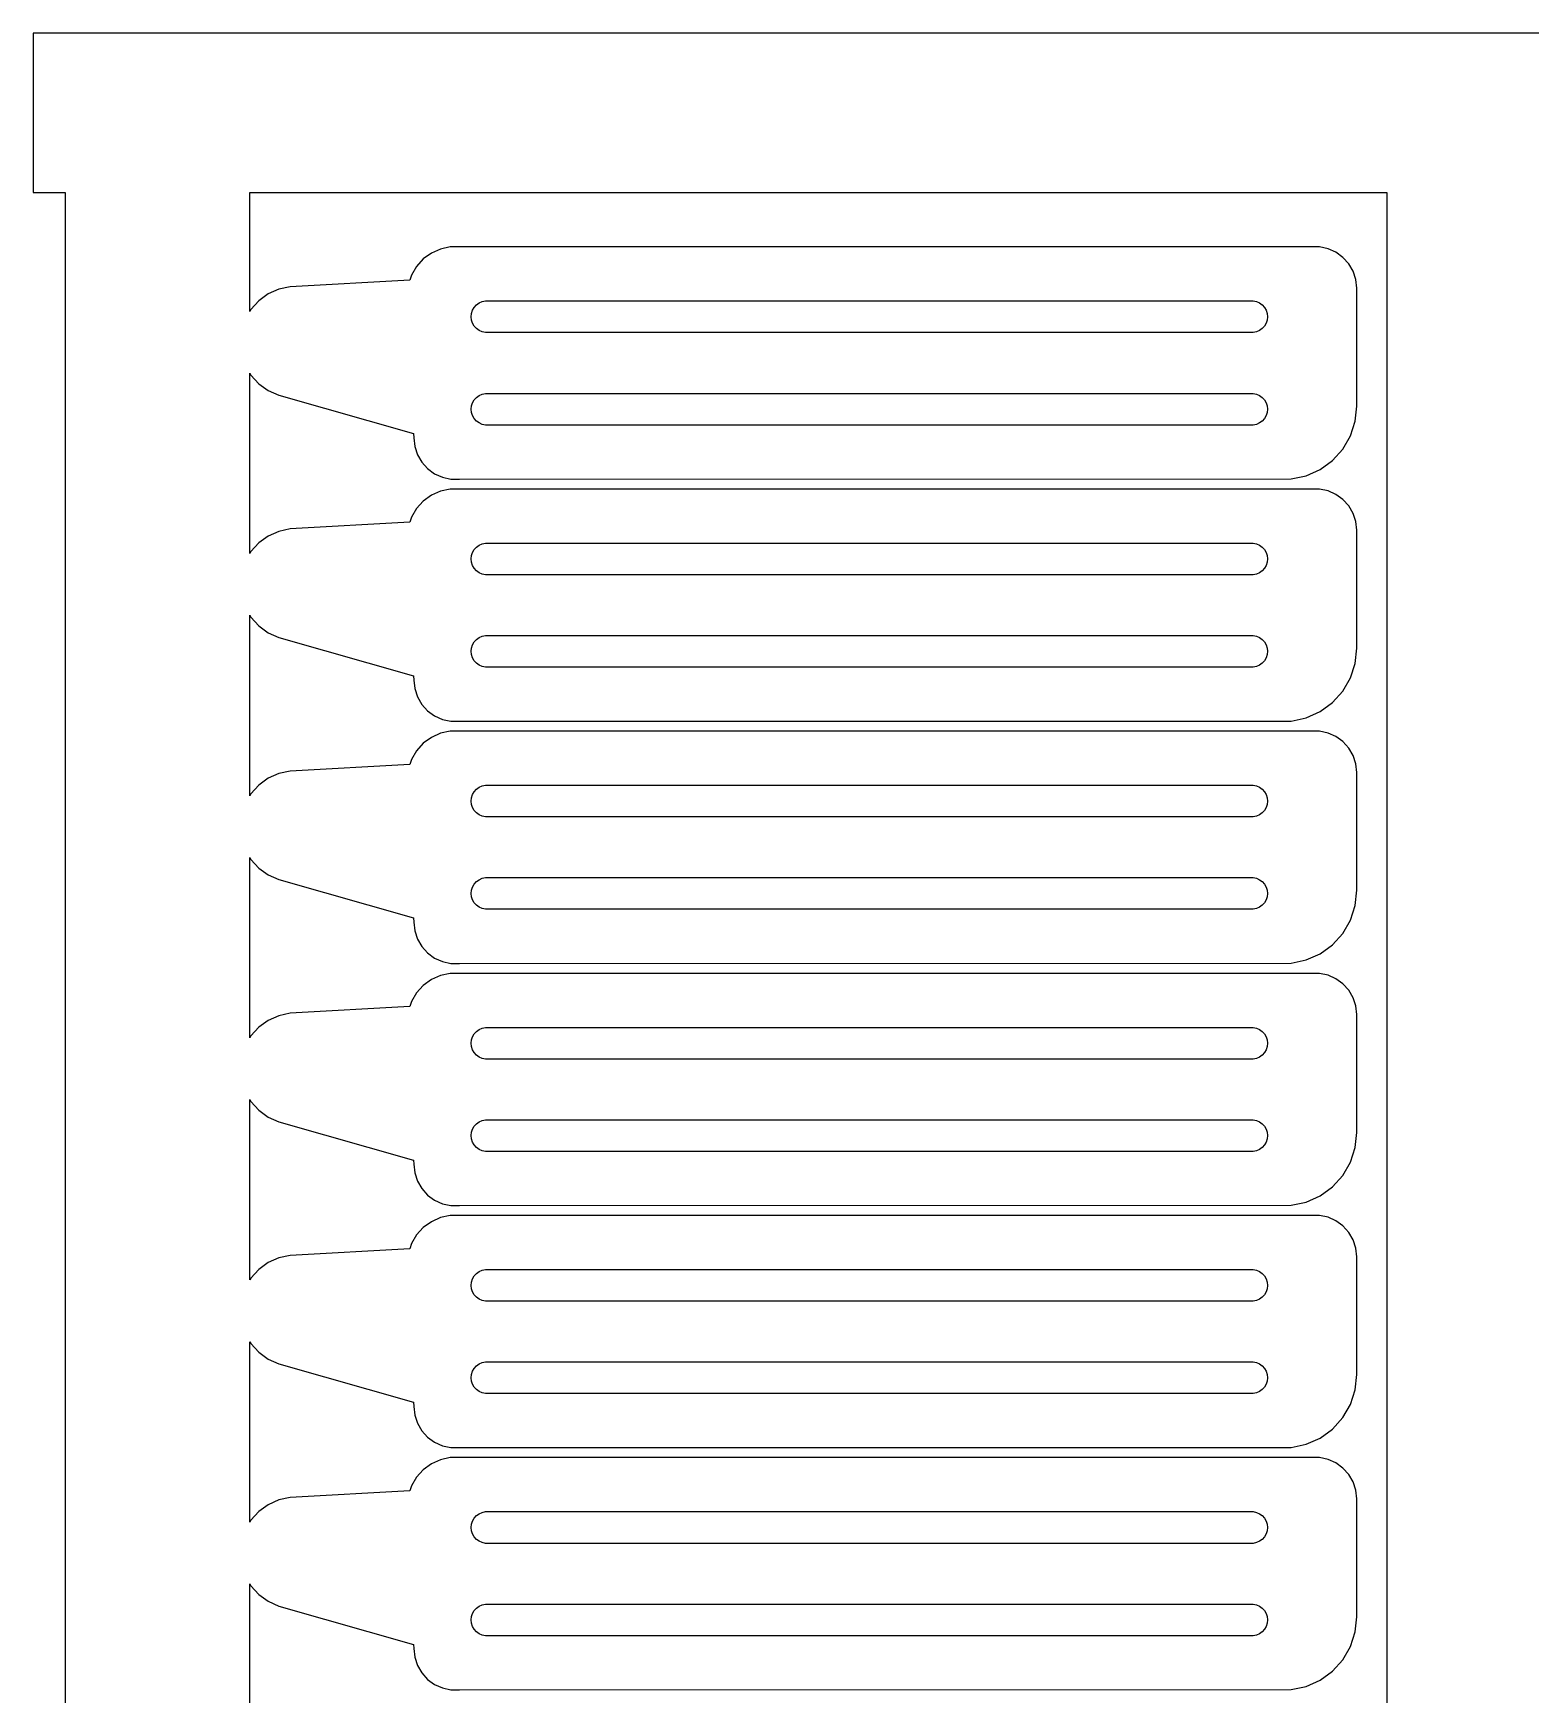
# Model space of a CAD drawing. Header units: metres. Extents: x 0 to 297, y 0 to 210.
# Drawn here: x 0 to 47, y 157.9 to 210 of the extents above; entities that cross this region are included whole.
import ezdxf

# ---------------------------------------------------------------- set-up
doc = ezdxf.new("R2010")
doc.units = ezdxf.units.M

msp = doc.modelspace()

# ---------------------------------------------------------------- linework, layer by layer
for p, q in [((297, 210), (0, 210)), ((0, 210), (0, 205)), ((0, 205), (1, 205)), ((1, 205), (1, 5)), ((6.8, 201.269), (6.8, 205)), ((6.8, 205), (42.5, 205)), ((42.5, 205), (42.5, 5)), ((12.2463, 202.915), (12.0365, 202.682)), ((12.5, 203.099), (12.2463, 202.915)), ((12.7865, 203.227), (12.5, 203.099)), ((13.0932, 203.292), (12.7865, 203.227)), ((40.3859, 203.293), (13.0932, 203.292)), ((40.6517, 203.236), (40.3859, 203.293)), ((40.9, 203.126), (40.6517, 203.236)), ((41.1199, 202.966), (40.9, 203.126)), ((41.3017, 202.764), (41.1199, 202.966)), ((11.8797, 202.41), (11.8275, 202.25)), ((12.0365, 202.682), (11.8797, 202.41)), ((41.4376, 202.529), (41.3017, 202.764)), ((41.5216, 202.27), (41.4376, 202.529)), ((7.7092, 201.964), (7.375, 201.816)), ((8.0671, 202.04), (7.7092, 201.964)), ((11.8275, 202.25), (8.0671, 202.04)), ((41.55, 202), (41.5216, 202.27)), ((41.55, 198.3), (41.55, 202)), ((6.8342, 201.329), (6.8, 201.269)), ((7.079, 201.601), (6.8342, 201.329)), ((7.375, 201.816), (7.079, 201.601)), ((13.7609, 201.204), (13.7932, 201.303)), ((13.7932, 201.303), (13.8455, 201.394)), ((13.8455, 201.394), (13.9154, 201.472)), ((13.9154, 201.472), (14, 201.533)), ((14, 201.533), (14.0955, 201.576)), ((14.0955, 201.576), (14.1977, 201.597)), ((14.1977, 201.597), (38.3023, 201.597)), ((38.3023, 201.597), (38.4045, 201.576)), ((38.4045, 201.576), (38.5, 201.533)), ((38.5, 201.533), (38.5846, 201.472)), ((38.5846, 201.472), (38.6545, 201.394)), ((38.6545, 201.394), (38.7068, 201.303)), ((38.7068, 201.303), (38.7391, 201.204)), ((13.75, 201.1), (13.7609, 201.204)), ((13.7609, 200.996), (13.75, 201.1)), ((13.7932, 200.897), (13.7609, 200.996)), ((13.8455, 200.806), (13.7932, 200.897)), ((13.9154, 200.728), (13.8455, 200.806)), ((38.6545, 200.806), (38.5846, 200.728)), ((38.7068, 200.897), (38.6545, 200.806)), ((38.7391, 200.996), (38.7068, 200.897)), ((38.7391, 201.204), (38.75, 201.1)), ((38.75, 201.1), (38.7391, 200.996)), ((14, 200.667), (13.9154, 200.728)), ((14.0955, 200.624), (14, 200.667)), ((14.1977, 200.603), (14.0955, 200.624)), ((38.3023, 200.603), (14.1977, 200.603)), ((38.4045, 200.624), (38.3023, 200.603)), ((38.5, 200.667), (38.4045, 200.624)), ((38.5846, 200.728), (38.5, 200.667)), ((6.8, 193.669), (6.8, 199.331)), ((6.8, 199.331), (6.8342, 199.271)), ((6.8342, 199.271), (7.079, 198.999)), ((7.079, 198.999), (7.375, 198.784)), ((7.375, 198.784), (7.7092, 198.636)), ((14.0955, 198.676), (14.1977, 198.697)), ((14.1977, 198.697), (38.3023, 198.697)), ((38.3023, 198.697), (38.4045, 198.676)), ((7.7092, 198.636), (11.9441, 197.432)), ((13.75, 198.2), (13.7609, 198.304)), ((13.7609, 198.096), (13.75, 198.2)), ((13.7609, 198.304), (13.7932, 198.403)), ((13.7932, 198.403), (13.8455, 198.494)), ((13.8455, 198.494), (13.9154, 198.572)), ((13.9154, 198.572), (14, 198.633)), ((14, 198.633), (14.0955, 198.676)), ((38.4045, 198.676), (38.5, 198.633)), ((38.5, 198.633), (38.5846, 198.572)), ((38.5846, 198.572), (38.6545, 198.494)), ((38.6545, 198.494), (38.7068, 198.403)), ((38.7068, 198.403), (38.7391, 198.304)), ((38.7391, 198.304), (38.75, 198.2)), ((38.75, 198.2), (38.7391, 198.096)), ((41.4997, 197.822), (41.55, 198.3)), ((13.7932, 197.997), (13.7609, 198.096)), ((13.8455, 197.906), (13.7932, 197.997)), ((13.9154, 197.828), (13.8455, 197.906)), ((14, 197.767), (13.9154, 197.828)), ((14.0955, 197.724), (14, 197.767)), ((14.1977, 197.703), (14.0955, 197.724)), ((38.3023, 197.703), (14.1977, 197.703)), ((38.4045, 197.724), (38.3023, 197.703)), ((38.5, 197.767), (38.4045, 197.724)), ((38.5846, 197.828), (38.5, 197.767)), ((38.6545, 197.906), (38.5846, 197.828)), ((38.7068, 197.997), (38.6545, 197.906)), ((38.7391, 198.096), (38.7068, 197.997)), ((41.3512, 197.365), (41.4997, 197.822)), ((11.9441, 197.432), (11.95, 197.3)), ((11.95, 197.3), (11.9784, 197.03)), ((41.1107, 196.948), (41.3512, 197.365)), ((11.9784, 197.03), (12.0624, 196.771)), ((12.0624, 196.771), (12.1983, 196.536)), ((40.789, 196.591), (41.1107, 196.948)), ((12.1983, 196.536), (12.3801, 196.334)), ((12.3801, 196.334), (12.6, 196.174)), ((12.6, 196.174), (12.8483, 196.064)), ((39.4904, 196.013), (39.9607, 196.113)), ((39.9607, 196.113), (40.4, 196.308)), ((40.4, 196.308), (40.789, 196.591)), ((12.7865, 195.627), (12.5, 195.499)), ((13.0932, 195.692), (12.7865, 195.627)), ((12.8483, 196.064), (13.1141, 196.007)), ((40.3859, 195.693), (13.0932, 195.692)), ((13.1141, 196.007), (13.3859, 196.007)), ((13.3859, 196.007), (39.4904, 196.013)), ((40.6517, 195.636), (40.3859, 195.693)), ((40.9, 195.526), (40.6517, 195.636)), ((12.0365, 195.082), (11.8797, 194.81)), ((12.2463, 195.315), (12.0365, 195.082)), ((12.5, 195.499), (12.2463, 195.315)), ((41.1199, 195.366), (40.9, 195.526)), ((41.3017, 195.164), (41.1199, 195.366)), ((41.4376, 194.929), (41.3017, 195.164)), ((11.8275, 194.65), (8.0671, 194.44)), ((11.8797, 194.81), (11.8275, 194.65)), ((41.5216, 194.67), (41.4376, 194.929)), ((41.55, 194.4), (41.5216, 194.67)), ((7.079, 194.001), (6.8342, 193.729)), ((7.375, 194.216), (7.079, 194.001)), ((7.7092, 194.364), (7.375, 194.216)), ((8.0671, 194.44), (7.7092, 194.364)), ((41.55, 190.7), (41.55, 194.4)), ((6.8342, 193.729), (6.8, 193.669)), ((13.75, 193.5), (13.7609, 193.604)), ((13.7609, 193.396), (13.75, 193.5)), ((13.7609, 193.604), (13.7932, 193.703)), ((13.7932, 193.703), (13.8455, 193.794)), ((13.8455, 193.794), (13.9154, 193.872)), ((13.9154, 193.872), (14, 193.933)), ((14, 193.933), (14.0955, 193.976)), ((14.0955, 193.976), (14.1977, 193.997)), ((14.1977, 193.997), (38.3023, 193.997)), ((38.3023, 193.997), (38.4045, 193.976)), ((38.4045, 193.976), (38.5, 193.933)), ((38.5, 193.933), (38.5846, 193.872)), ((38.5846, 193.872), (38.6545, 193.794)), ((38.6545, 193.794), (38.7068, 193.703)), ((38.7068, 193.703), (38.7391, 193.604)), ((38.7391, 193.604), (38.75, 193.5)), ((38.75, 193.5), (38.7391, 193.396)), ((13.7932, 193.297), (13.7609, 193.396)), ((13.8455, 193.206), (13.7932, 193.297)), ((13.9154, 193.128), (13.8455, 193.206)), ((14, 193.067), (13.9154, 193.128)), ((14.0955, 193.024), (14, 193.067)), ((14.1977, 193.003), (14.0955, 193.024)), ((38.3023, 193.003), (14.1977, 193.003)), ((38.4045, 193.024), (38.3023, 193.003)), ((38.5, 193.067), (38.4045, 193.024)), ((38.5846, 193.128), (38.5, 193.067)), ((38.6545, 193.206), (38.5846, 193.128)), ((38.7068, 193.297), (38.6545, 193.206)), ((38.7391, 193.396), (38.7068, 193.297)), ((6.8, 186.069), (6.8, 191.731)), ((6.8, 191.731), (6.8342, 191.671)), ((6.8342, 191.671), (7.079, 191.399)), ((7.079, 191.399), (7.375, 191.184)), ((7.375, 191.184), (7.7092, 191.036)), ((7.7092, 191.036), (11.9441, 189.832)), ((13.7932, 190.803), (13.8455, 190.894)), ((13.8455, 190.894), (13.9154, 190.972)), ((13.9154, 190.972), (14, 191.033)), ((14, 191.033), (14.0955, 191.076)), ((14.0955, 191.076), (14.1977, 191.097)), ((14.1977, 191.097), (38.3023, 191.097)), ((38.3023, 191.097), (38.4045, 191.076)), ((38.4045, 191.076), (38.5, 191.033)), ((38.5, 191.033), (38.5846, 190.972)), ((38.5846, 190.972), (38.6545, 190.894)), ((38.6545, 190.894), (38.7068, 190.803)), ((13.75, 190.6), (13.7609, 190.704)), ((13.7609, 190.496), (13.75, 190.6)), ((13.7609, 190.704), (13.7932, 190.803)), ((13.7932, 190.397), (13.7609, 190.496)), ((13.8455, 190.306), (13.7932, 190.397)), ((38.7068, 190.397), (38.6545, 190.306)), ((38.7068, 190.803), (38.7391, 190.704)), ((38.7391, 190.496), (38.7068, 190.397)), ((38.7391, 190.704), (38.75, 190.6)), ((38.75, 190.6), (38.7391, 190.496)), ((41.4997, 190.222), (41.55, 190.7)), ((11.9441, 189.832), (11.95, 189.7)), ((13.9154, 190.228), (13.8455, 190.306)), ((14, 190.167), (13.9154, 190.228)), ((14.0955, 190.124), (14, 190.167)), ((14.1977, 190.103), (14.0955, 190.124)), ((38.3023, 190.103), (14.1977, 190.103)), ((38.4045, 190.124), (38.3023, 190.103)), ((38.5, 190.167), (38.4045, 190.124)), ((38.5846, 190.228), (38.5, 190.167)), ((38.6545, 190.306), (38.5846, 190.228)), ((41.3512, 189.765), (41.4997, 190.222)), ((11.95, 189.7), (11.9784, 189.43)), ((11.9784, 189.43), (12.0624, 189.171)), ((40.789, 188.991), (41.1107, 189.348)), ((41.1107, 189.348), (41.3512, 189.765)), ((12.0624, 189.171), (12.1983, 188.936)), ((12.1983, 188.936), (12.3801, 188.734)), ((40.4, 188.708), (40.789, 188.991)), ((12.3801, 188.734), (12.6, 188.574)), ((12.6, 188.574), (12.8483, 188.464)), ((12.8483, 188.464), (13.1141, 188.407)), ((13.1141, 188.407), (13.3859, 188.407)), ((13.3859, 188.407), (39.4904, 188.413)), ((39.4904, 188.413), (39.9607, 188.513)), ((39.9607, 188.513), (40.4, 188.708)), ((12.5, 187.899), (12.2463, 187.715)), ((12.7865, 188.027), (12.5, 187.899)), ((13.0932, 188.092), (12.7865, 188.027)), ((40.3859, 188.093), (13.0932, 188.092)), ((40.6517, 188.036), (40.3859, 188.093)), ((40.9, 187.926), (40.6517, 188.036)), ((41.1199, 187.766), (40.9, 187.926)), ((41.3017, 187.564), (41.1199, 187.766)), ((12.0365, 187.482), (11.8797, 187.21)), ((12.2463, 187.715), (12.0365, 187.482)), ((41.4376, 187.329), (41.3017, 187.564)), ((41.5216, 187.07), (41.4376, 187.329)), ((7.7092, 186.764), (7.375, 186.616)), ((8.0671, 186.84), (7.7092, 186.764)), ((11.8275, 187.05), (8.0671, 186.84)), ((11.8797, 187.21), (11.8275, 187.05)), ((41.55, 186.8), (41.5216, 187.07)), ((41.55, 183.1), (41.55, 186.8)), ((7.079, 186.4), (6.8342, 186.129)), ((7.375, 186.616), (7.079, 186.4)), ((13.7932, 186.103), (13.8455, 186.194)), ((13.8455, 186.194), (13.9154, 186.272)), ((13.9154, 186.272), (14, 186.333)), ((14, 186.333), (14.0955, 186.376)), ((14.0955, 186.376), (14.1977, 186.397)), ((14.1977, 186.397), (38.3023, 186.397)), ((38.3023, 186.397), (38.4045, 186.376)), ((38.4045, 186.376), (38.5, 186.333)), ((38.5, 186.333), (38.5846, 186.272)), ((38.5846, 186.272), (38.6545, 186.194)), ((38.6545, 186.194), (38.7068, 186.103)), ((6.8342, 186.129), (6.8, 186.069)), ((13.75, 185.9), (13.7609, 186.004)), ((13.7609, 185.796), (13.75, 185.9)), ((13.7609, 186.004), (13.7932, 186.103)), ((13.7932, 185.697), (13.7609, 185.796)), ((13.8455, 185.606), (13.7932, 185.697)), ((38.7068, 185.697), (38.6545, 185.606)), ((38.7068, 186.103), (38.7391, 186.004)), ((38.7391, 185.796), (38.7068, 185.697)), ((38.7391, 186.004), (38.75, 185.9)), ((38.75, 185.9), (38.7391, 185.796)), ((13.9154, 185.528), (13.8455, 185.606)), ((14, 185.467), (13.9154, 185.528)), ((14.0955, 185.424), (14, 185.467)), ((14.1977, 185.403), (14.0955, 185.424)), ((38.3023, 185.403), (14.1977, 185.403)), ((38.4045, 185.424), (38.3023, 185.403)), ((38.5, 185.467), (38.4045, 185.424)), ((38.5846, 185.528), (38.5, 185.467)), ((38.6545, 185.606), (38.5846, 185.528)), ((6.8, 178.469), (6.8, 184.131)), ((6.8, 184.131), (6.8342, 184.071)), ((6.8342, 184.071), (7.079, 183.799)), ((7.079, 183.799), (7.375, 183.584)), ((7.375, 183.584), (7.7092, 183.436)), ((7.7092, 183.436), (11.9441, 182.232)), ((13.75, 183), (13.7609, 183.104)), ((13.7609, 183.104), (13.7932, 183.203)), ((13.7932, 183.203), (13.8455, 183.294)), ((13.8455, 183.294), (13.9154, 183.372)), ((13.9154, 183.372), (14, 183.433)), ((14, 183.433), (14.0955, 183.476)), ((14.0955, 183.476), (14.1977, 183.497)), ((14.1977, 183.497), (38.3023, 183.497)), ((38.3023, 183.497), (38.4045, 183.476)), ((38.4045, 183.476), (38.5, 183.433)), ((38.5, 183.433), (38.5846, 183.372)), ((38.5846, 183.372), (38.6545, 183.294)), ((38.6545, 183.294), (38.7068, 183.203)), ((38.7068, 183.203), (38.7391, 183.104)), ((38.7391, 183.104), (38.75, 183)), ((41.4997, 182.622), (41.55, 183.1)), ((13.7609, 182.896), (13.75, 183)), ((13.7932, 182.797), (13.7609, 182.896)), ((13.8455, 182.706), (13.7932, 182.797)), ((13.9154, 182.628), (13.8455, 182.706)), ((14, 182.567), (13.9154, 182.628)), ((14.0955, 182.524), (14, 182.567)), ((38.5, 182.567), (38.4045, 182.524)), ((38.5846, 182.628), (38.5, 182.567)), ((38.6545, 182.706), (38.5846, 182.628)), ((38.7068, 182.797), (38.6545, 182.706)), ((38.7391, 182.896), (38.7068, 182.797)), ((38.75, 183), (38.7391, 182.896)), ((41.3512, 182.165), (41.4997, 182.622)), ((11.9441, 182.232), (11.95, 182.1)), ((11.95, 182.1), (11.9784, 181.83)), ((14.1977, 182.503), (14.0955, 182.524)), ((38.3023, 182.503), (14.1977, 182.503)), ((38.4045, 182.524), (38.3023, 182.503)), ((41.1107, 181.748), (41.3512, 182.165)), ((11.9784, 181.83), (12.0624, 181.571)), ((12.0624, 181.571), (12.1983, 181.336)), ((40.789, 181.391), (41.1107, 181.748)), ((12.1983, 181.336), (12.3801, 181.134)), ((12.3801, 181.134), (12.6, 180.974)), ((12.6, 180.974), (12.8483, 180.864)), ((39.9607, 180.913), (40.4, 181.108)), ((40.4, 181.108), (40.789, 181.391)), ((13.0932, 180.492), (12.7865, 180.427)), ((12.8483, 180.864), (13.1141, 180.807)), ((40.3859, 180.493), (13.0932, 180.492)), ((13.1141, 180.807), (13.3859, 180.807)), ((13.3859, 180.807), (39.4904, 180.813)), ((39.4904, 180.813), (39.9607, 180.913)), ((40.6517, 180.436), (40.3859, 180.493)), ((12.2463, 180.115), (12.0365, 179.882)), ((12.5, 180.299), (12.2463, 180.115)), ((12.7865, 180.427), (12.5, 180.299)), ((40.9, 180.326), (40.6517, 180.436)), ((41.1199, 180.166), (40.9, 180.326)), ((41.3017, 179.964), (41.1199, 180.166)), ((41.4376, 179.729), (41.3017, 179.964)), ((11.8275, 179.45), (8.0671, 179.24)), ((11.8797, 179.61), (11.8275, 179.45)), ((12.0365, 179.882), (11.8797, 179.61)), ((41.5216, 179.47), (41.4376, 179.729)), ((41.55, 179.2), (41.5216, 179.47)), ((7.375, 179.016), (7.079, 178.801)), ((7.7092, 179.164), (7.375, 179.016)), ((8.0671, 179.24), (7.7092, 179.164)), ((41.55, 175.5), (41.55, 179.2)), ((6.8342, 178.529), (6.8, 178.469)), ((7.079, 178.801), (6.8342, 178.529)), ((13.75, 178.3), (13.7609, 178.404)), ((13.7609, 178.404), (13.7932, 178.503)), ((13.7932, 178.503), (13.8455, 178.594)), ((13.8455, 178.594), (13.9154, 178.672)), ((13.9154, 178.672), (14, 178.733)), ((14, 178.733), (14.0955, 178.776)), ((14.0955, 178.776), (14.1977, 178.797)), ((14.1977, 178.797), (38.3023, 178.797)), ((38.3023, 178.797), (38.4045, 178.776)), ((38.4045, 178.776), (38.5, 178.733)), ((38.5, 178.733), (38.5846, 178.672)), ((38.5846, 178.672), (38.6545, 178.594)), ((38.6545, 178.594), (38.7068, 178.503)), ((38.7068, 178.503), (38.7391, 178.404)), ((38.7391, 178.404), (38.75, 178.3)), ((13.7609, 178.196), (13.75, 178.3)), ((13.7932, 178.097), (13.7609, 178.196)), ((13.8455, 178.006), (13.7932, 178.097)), ((13.9154, 177.928), (13.8455, 178.006)), ((14, 177.867), (13.9154, 177.928)), ((14.0955, 177.824), (14, 177.867)), ((38.5, 177.867), (38.4045, 177.824)), ((38.5846, 177.928), (38.5, 177.867)), ((38.6545, 178.006), (38.5846, 177.928)), ((38.7068, 178.097), (38.6545, 178.006)), ((38.7391, 178.196), (38.7068, 178.097)), ((38.75, 178.3), (38.7391, 178.196)), ((14.1977, 177.803), (14.0955, 177.824)), ((38.3023, 177.803), (14.1977, 177.803)), ((38.4045, 177.824), (38.3023, 177.803)), ((6.8, 170.869), (6.8, 176.531)), ((6.8, 176.531), (6.8342, 176.471)), ((6.8342, 176.471), (7.079, 176.199)), ((7.079, 176.199), (7.375, 175.984)), ((7.375, 175.984), (7.7092, 175.836)), ((7.7092, 175.836), (11.9441, 174.632)), ((13.8455, 175.694), (13.9154, 175.772)), ((13.9154, 175.772), (14, 175.833)), ((14, 175.833), (14.0955, 175.876)), ((14.0955, 175.876), (14.1977, 175.897)), ((14.1977, 175.897), (38.3023, 175.897)), ((38.3023, 175.897), (38.4045, 175.876)), ((38.4045, 175.876), (38.5, 175.833)), ((38.5, 175.833), (38.5846, 175.772)), ((38.5846, 175.772), (38.6545, 175.694)), ((13.75, 175.4), (13.7609, 175.504)), ((13.7609, 175.296), (13.75, 175.4)), ((13.7609, 175.504), (13.7932, 175.603)), ((13.7932, 175.197), (13.7609, 175.296)), ((13.7932, 175.603), (13.8455, 175.694)), ((38.6545, 175.694), (38.7068, 175.603)), ((38.7068, 175.603), (38.7391, 175.504)), ((38.7391, 175.296), (38.7068, 175.197)), ((38.7391, 175.504), (38.75, 175.4)), ((38.75, 175.4), (38.7391, 175.296)), ((41.4997, 175.022), (41.55, 175.5)), ((13.8455, 175.106), (13.7932, 175.197)), ((13.9154, 175.028), (13.8455, 175.106)), ((14, 174.967), (13.9154, 175.028)), ((14.0955, 174.924), (14, 174.967)), ((14.1977, 174.903), (14.0955, 174.924)), ((38.3023, 174.903), (14.1977, 174.903)), ((38.4045, 174.924), (38.3023, 174.903)), ((38.5, 174.967), (38.4045, 174.924)), ((38.5846, 175.028), (38.5, 174.967)), ((38.6545, 175.106), (38.5846, 175.028)), ((38.7068, 175.197), (38.6545, 175.106)), ((41.3512, 174.564), (41.4997, 175.022)), ((11.9441, 174.632), (11.95, 174.5)), ((11.95, 174.5), (11.9784, 174.23)), ((11.9784, 174.23), (12.0624, 173.971)), ((41.1107, 174.148), (41.3512, 174.564)), ((12.0624, 173.971), (12.1983, 173.736)), ((12.1983, 173.736), (12.3801, 173.534)), ((40.4, 173.508), (40.789, 173.791)), ((40.789, 173.791), (41.1107, 174.148)), ((12.3801, 173.534), (12.6, 173.374)), ((12.6, 173.374), (12.8483, 173.264)), ((12.8483, 173.264), (13.1141, 173.207)), ((13.1141, 173.207), (13.3859, 173.207)), ((13.3859, 173.207), (39.4904, 173.213)), ((39.4904, 173.213), (39.9607, 173.313)), ((39.9607, 173.313), (40.4, 173.508)), ((12.5, 172.699), (12.2463, 172.515)), ((12.7865, 172.827), (12.5, 172.699)), ((13.0932, 172.892), (12.7865, 172.827)), ((40.3859, 172.893), (13.0932, 172.892)), ((40.6517, 172.836), (40.3859, 172.893)), ((40.9, 172.726), (40.6517, 172.836)), ((41.1199, 172.566), (40.9, 172.726)), ((12.0365, 172.282), (11.8797, 172.01)), ((12.2463, 172.515), (12.0365, 172.282)), ((41.3017, 172.364), (41.1199, 172.566)), ((41.4376, 172.129), (41.3017, 172.364)), ((41.5216, 171.87), (41.4376, 172.129)), ((8.0671, 171.64), (7.7092, 171.564)), ((11.8275, 171.85), (8.0671, 171.64)), ((11.8797, 172.01), (11.8275, 171.85)), ((41.55, 171.6), (41.5216, 171.87)), ((41.55, 167.9), (41.55, 171.6)), ((7.079, 171.201), (6.8342, 170.929)), ((7.375, 171.416), (7.079, 171.201)), ((7.7092, 171.564), (7.375, 171.416)), ((13.8455, 170.994), (13.9154, 171.072)), ((13.9154, 171.072), (14, 171.133)), ((14, 171.133), (14.0955, 171.176)), ((14.0955, 171.176), (14.1977, 171.197)), ((14.1977, 171.197), (38.3023, 171.197)), ((38.3023, 171.197), (38.4045, 171.176)), ((38.4045, 171.176), (38.5, 171.133)), ((38.5, 171.133), (38.5846, 171.072)), ((38.5846, 171.072), (38.6545, 170.994)), ((6.8342, 170.929), (6.8, 170.869)), ((13.75, 170.7), (13.7609, 170.804)), ((13.7609, 170.596), (13.75, 170.7)), ((13.7609, 170.804), (13.7932, 170.903)), ((13.7932, 170.497), (13.7609, 170.596)), ((13.7932, 170.903), (13.8455, 170.994)), ((38.6545, 170.994), (38.7068, 170.903)), ((38.7068, 170.903), (38.7391, 170.804)), ((38.7391, 170.596), (38.7068, 170.497)), ((38.7391, 170.804), (38.75, 170.7)), ((38.75, 170.7), (38.7391, 170.596)), ((13.8455, 170.406), (13.7932, 170.497)), ((13.9154, 170.328), (13.8455, 170.406)), ((14, 170.267), (13.9154, 170.328)), ((14.0955, 170.224), (14, 170.267)), ((14.1977, 170.203), (14.0955, 170.224)), ((38.3023, 170.203), (14.1977, 170.203)), ((38.4045, 170.224), (38.3023, 170.203)), ((38.5, 170.267), (38.4045, 170.224)), ((38.5846, 170.328), (38.5, 170.267)), ((38.6545, 170.406), (38.5846, 170.328)), ((38.7068, 170.497), (38.6545, 170.406)), ((6.8, 163.269), (6.8, 168.931)), ((6.8, 168.931), (6.8342, 168.871)), ((6.8342, 168.871), (7.079, 168.6)), ((7.079, 168.6), (7.375, 168.384)), ((7.375, 168.384), (7.7092, 168.236)), ((7.7092, 168.236), (11.9441, 167.032)), ((13.7609, 167.904), (13.7932, 168.003)), ((13.7932, 168.003), (13.8455, 168.094)), ((13.8455, 168.094), (13.9154, 168.172)), ((13.9154, 168.172), (14, 168.233)), ((14, 168.233), (14.0955, 168.276)), ((14.0955, 168.276), (14.1977, 168.297)), ((14.1977, 168.297), (38.3023, 168.297)), ((38.3023, 168.297), (38.4045, 168.276)), ((38.4045, 168.276), (38.5, 168.233)), ((38.5, 168.233), (38.5846, 168.172)), ((38.5846, 168.172), (38.6545, 168.094)), ((38.6545, 168.094), (38.7068, 168.003)), ((38.7068, 168.003), (38.7391, 167.904)), ((13.75, 167.8), (13.7609, 167.904)), ((13.7609, 167.696), (13.75, 167.8)), ((13.7932, 167.597), (13.7609, 167.696)), ((13.8455, 167.506), (13.7932, 167.597)), ((13.9154, 167.428), (13.8455, 167.506)), ((14, 167.367), (13.9154, 167.428)), ((38.5846, 167.428), (38.5, 167.367)), ((38.6545, 167.506), (38.5846, 167.428)), ((38.7068, 167.597), (38.6545, 167.506)), ((38.7391, 167.696), (38.7068, 167.597)), ((38.7391, 167.904), (38.75, 167.8)), ((38.75, 167.8), (38.7391, 167.696)), ((41.3512, 166.965), (41.4997, 167.422)), ((41.4997, 167.422), (41.55, 167.9)), ((11.9441, 167.032), (11.95, 166.9)), ((11.95, 166.9), (11.9784, 166.63)), ((14.0955, 167.324), (14, 167.367)), ((14.1977, 167.303), (14.0955, 167.324)), ((38.3023, 167.303), (14.1977, 167.303)), ((38.4045, 167.324), (38.3023, 167.303)), ((38.5, 167.367), (38.4045, 167.324)), ((41.1107, 166.548), (41.3512, 166.965)), ((11.9784, 166.63), (12.0624, 166.371)), ((12.0624, 166.371), (12.1983, 166.136)), ((40.789, 166.191), (41.1107, 166.548)), ((12.1983, 166.136), (12.3801, 165.934)), ((12.3801, 165.934), (12.6, 165.774)), ((39.9607, 165.713), (40.4, 165.908)), ((40.4, 165.908), (40.789, 166.191)), ((12.6, 165.774), (12.8483, 165.664)), ((12.8483, 165.664), (13.1141, 165.607)), ((13.1141, 165.607), (13.3859, 165.607)), ((13.3859, 165.607), (39.4904, 165.613)), ((39.4904, 165.613), (39.9607, 165.713)), ((12.2463, 164.915), (12.0365, 164.682)), ((12.5, 165.099), (12.2463, 164.915)), ((12.7865, 165.227), (12.5, 165.099)), ((13.0932, 165.292), (12.7865, 165.227)), ((40.3859, 165.293), (13.0932, 165.292)), ((40.6517, 165.236), (40.3859, 165.293)), ((40.9, 165.126), (40.6517, 165.236)), ((41.1199, 164.966), (40.9, 165.126)), ((41.3017, 164.764), (41.1199, 164.966)), ((11.8797, 164.41), (11.8275, 164.25)), ((12.0365, 164.682), (11.8797, 164.41)), ((41.4376, 164.529), (41.3017, 164.764)), ((41.5216, 164.27), (41.4376, 164.529)), ((7.375, 163.816), (7.079, 163.601)), ((7.7092, 163.964), (7.375, 163.816)), ((8.0671, 164.04), (7.7092, 163.964)), ((11.8275, 164.25), (8.0671, 164.04)), ((41.55, 164), (41.5216, 164.27)), ((41.55, 160.3), (41.55, 164)), ((6.8342, 163.329), (6.8, 163.269)), ((7.079, 163.601), (6.8342, 163.329)), ((13.7609, 163.204), (13.7932, 163.303)), ((13.7932, 163.303), (13.8455, 163.394)), ((13.8455, 163.394), (13.9154, 163.472)), ((13.9154, 163.472), (14, 163.533)), ((14, 163.533), (14.0955, 163.576)), ((14.0955, 163.576), (14.1977, 163.597)), ((14.1977, 163.597), (38.3023, 163.597)), ((38.3023, 163.597), (38.4045, 163.576)), ((38.4045, 163.576), (38.5, 163.533)), ((38.5, 163.533), (38.5846, 163.472)), ((38.5846, 163.472), (38.6545, 163.394)), ((38.6545, 163.394), (38.7068, 163.303)), ((38.7068, 163.303), (38.7391, 163.204)), ((13.75, 163.1), (13.7609, 163.204)), ((13.7609, 162.996), (13.75, 163.1)), ((13.7932, 162.897), (13.7609, 162.996)), ((13.8455, 162.806), (13.7932, 162.897)), ((13.9154, 162.728), (13.8455, 162.806)), ((14, 162.667), (13.9154, 162.728)), ((38.5846, 162.728), (38.5, 162.667)), ((38.6545, 162.806), (38.5846, 162.728)), ((38.7068, 162.897), (38.6545, 162.806)), ((38.7391, 162.996), (38.7068, 162.897)), ((38.7391, 163.204), (38.75, 163.1)), ((38.75, 163.1), (38.7391, 162.996)), ((14.0955, 162.624), (14, 162.667)), ((14.1977, 162.603), (14.0955, 162.624)), ((38.3023, 162.603), (14.1977, 162.603)), ((38.4045, 162.624), (38.3023, 162.603)), ((38.5, 162.667), (38.4045, 162.624)), ((6.8, 155.669), (6.8, 161.331)), ((6.8, 161.331), (6.8342, 161.271)), ((6.8342, 161.271), (7.079, 160.999)), ((7.079, 160.999), (7.375, 160.784)), ((7.375, 160.784), (7.7092, 160.636)), ((7.7092, 160.636), (11.9441, 159.432)), ((13.9154, 160.572), (14, 160.633)), ((14, 160.633), (14.0955, 160.676)), ((14.0955, 160.676), (14.1977, 160.697)), ((14.1977, 160.697), (38.3023, 160.697)), ((38.3023, 160.697), (38.4045, 160.676)), ((38.4045, 160.676), (38.5, 160.633)), ((38.5, 160.633), (38.5846, 160.572)), ((13.75, 160.2), (13.7609, 160.304)), ((13.7609, 160.096), (13.75, 160.2)), ((13.7609, 160.304), (13.7932, 160.403)), ((13.7932, 160.403), (13.8455, 160.494)), ((13.8455, 160.494), (13.9154, 160.572)), ((38.5846, 160.572), (38.6545, 160.494)), ((38.6545, 160.494), (38.7068, 160.403)), ((38.7068, 160.403), (38.7391, 160.304)), ((38.7391, 160.304), (38.75, 160.2)), ((38.75, 160.2), (38.7391, 160.096)), ((41.4997, 159.822), (41.55, 160.3)), ((13.7932, 159.997), (13.7609, 160.096)), ((13.8455, 159.906), (13.7932, 159.997)), ((13.9154, 159.828), (13.8455, 159.906)), ((14, 159.767), (13.9154, 159.828)), ((14.0955, 159.724), (14, 159.767)), ((14.1977, 159.703), (14.0955, 159.724)), ((38.3023, 159.703), (14.1977, 159.703)), ((38.4045, 159.724), (38.3023, 159.703)), ((38.5, 159.767), (38.4045, 159.724)), ((38.5846, 159.828), (38.5, 159.767)), ((38.6545, 159.906), (38.5846, 159.828)), ((38.7068, 159.997), (38.6545, 159.906)), ((38.7391, 160.096), (38.7068, 159.997)), ((41.3512, 159.365), (41.4997, 159.822)), ((11.9441, 159.432), (11.95, 159.3)), ((11.95, 159.3), (11.9784, 159.03)), ((41.1107, 158.948), (41.3512, 159.365)), ((11.9784, 159.03), (12.0624, 158.771)), ((12.0624, 158.771), (12.1983, 158.536)), ((12.1983, 158.536), (12.3801, 158.334)), ((40.4, 158.308), (40.789, 158.591)), ((40.789, 158.591), (41.1107, 158.948)), ((12.3801, 158.334), (12.6, 158.174)), ((12.6, 158.174), (12.8483, 158.064)), ((12.8483, 158.064), (13.1141, 158.007)), ((39.4904, 158.013), (39.9607, 158.113)), ((39.9607, 158.113), (40.4, 158.308)), ((13.1141, 158.007), (13.3859, 158.007)), ((13.3859, 158.007), (39.4904, 158.013))]:
    msp.add_line(p, q)

doc.saveas('drawing.dxf')
